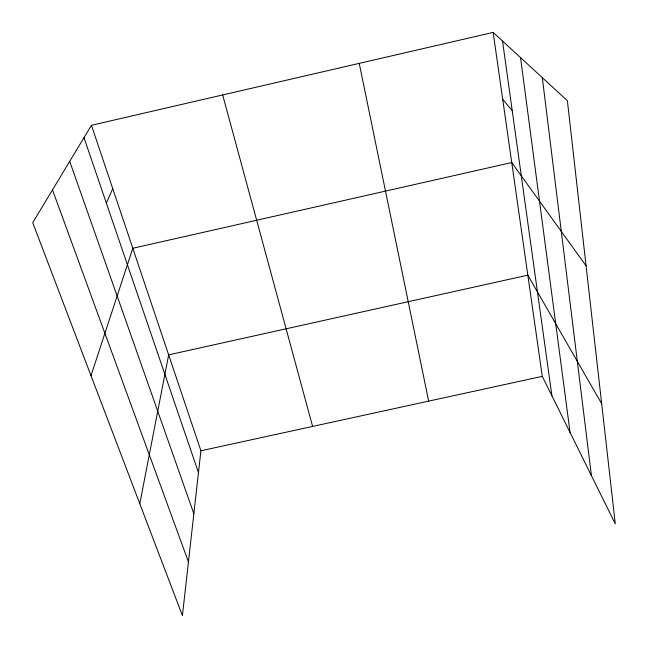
<?xml version="1.0" encoding="UTF-8"?>
<svg xmlns="http://www.w3.org/2000/svg" width="648" height="648" viewBox="0 0 648 648"><rect width="100%" height="100%" fill="white"/><g stroke="black" fill="none" stroke-linecap="round" stroke-linejoin="round"><path stroke-width="0.97" d="M91.449 125.291L200.912 450.781L182.412 615.6L32.724 222.685L91.449 125.291L493.144 32.4L567.397 100.748L615.276 523.868L542.287 376.358L493.144 32.4M139.798 503.731L168.658 354.861L527.828 275.165L601.676 403.736M91.004 375.646L132.808 248.273L511.734 162.551L586.076 265.858M106.369 203.14L112.744 188.592M200.912 450.781L542.287 376.358M502.718 99.419L512.204 110.541M52.496 189.896L188.447 561.881M69.701 161.36L193.849 513.702M83.989 137.66L198.466 472.619M222.669 94.948L312.603 426.433M359.235 63.366L428.66 401.128M502.532 41.043L551.926 395.847M520.555 57.632L570.086 432.556M542.319 77.663L591.43 475.681"/></g></svg>
